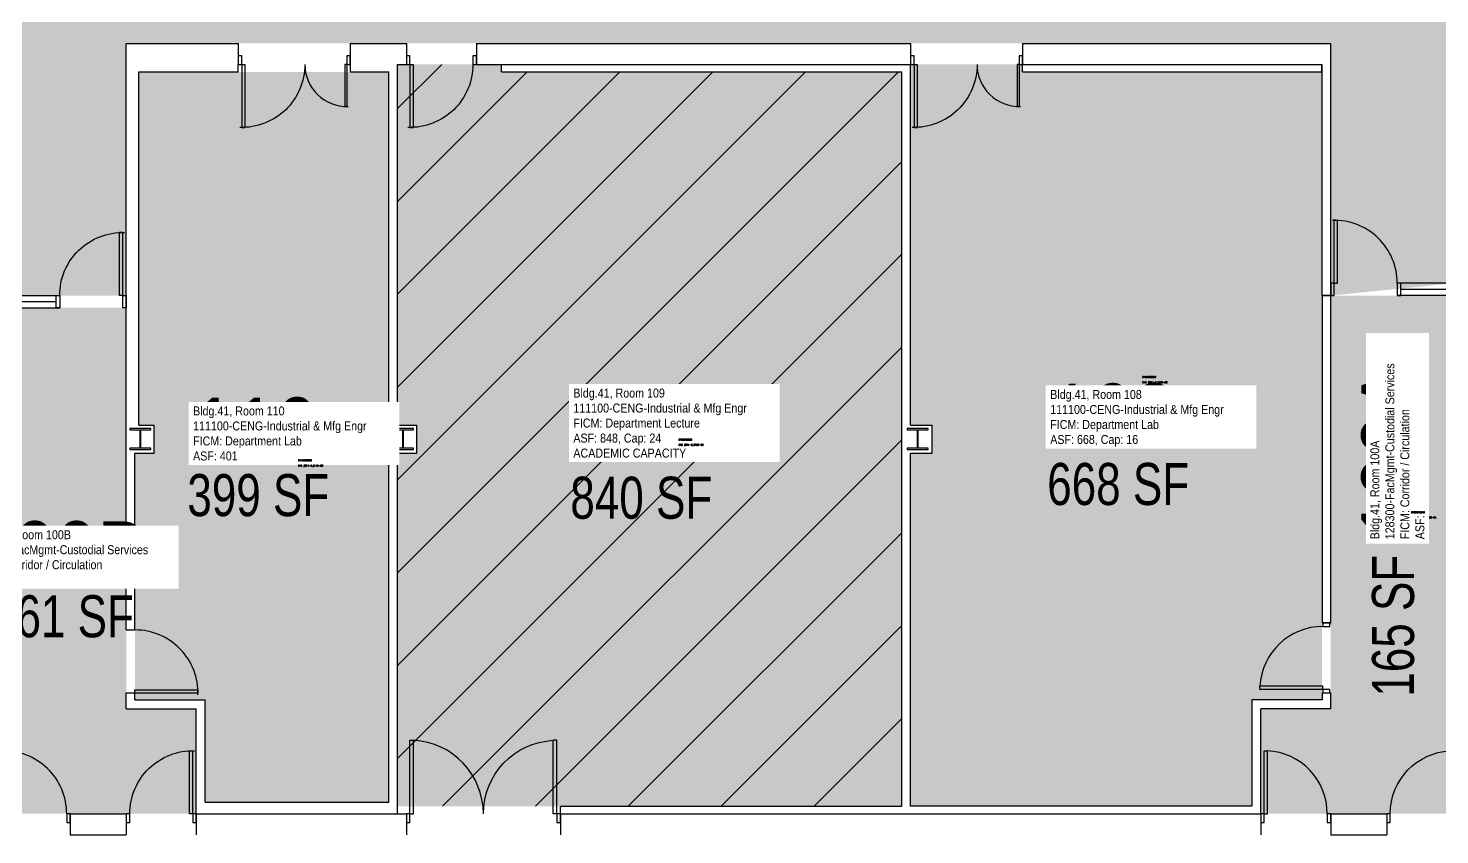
# Model space of a CAD drawing. Header units: inches. Extents: x -3087 to 2347, y -254 to 3466.
# Drawn here: x -1712 to -906, y 2592 to 3053 of the extents above; entities that cross this region are included whole.
import ezdxf
from ezdxf.enums import TextEntityAlignment as Align

# ---------------------------------------------------------------- set-up
doc = ezdxf.new("R2010")
doc.units = ezdxf.units.IN
doc.header["$LTSCALE"] = 10
doc.header["$MEASUREMENT"] = 0
for name, color, linetype in [('A-DOOR', 2, 'CONTINUOUS'), ('A-GLAZ', 1, 'CONTINUOUS'), ('A-GLAZ-SILL', 2, 'CONTINUOUS'), ('A-IDEN-CNUM', 7, 'CONTINUOUS'), ('A-IDEN-RNUM', 7, 'CONTINUOUS'), ('A-IDEN-SNUM', 4, 'CONTINUOUS'), ('A-IDEN-VNUM', 4, 'CONTINUOUS'), ('A-WALL', 5, 'CONTINUOUS'), ('AREA-TEXT', 3, 'CONTINUOUS'), ('Rooms-Capacity', 4, 'CONTINUOUS'), ('Rooms-Category-Color', 7, 'CONTINUOUS'), ('Rooms-College-Color', 7, 'CONTINUOUS'), ('Rooms-Department-Color', 7, 'CONTINUOUS'), ('Rooms-Division-Color', 7, 'CONTINUOUS'), ('Rooms-Information', 7, 'CONTINUOUS')]:
    doc.layers.add(name, color=color, linetype=linetype)
doc.styles.add('AREA', font='arial.ttf', dxfattribs={"height": 24})
doc.styles.add('ROOMSNUMBER', font='TXT.SHX', dxfattribs={"height": 1})
doc.styles.add('ROOMVNUMBER', font='arial.ttf', dxfattribs={"width": 0.85, "height": 30})

msp = doc.modelspace()

# ---------------------------------------------------------------- hatches: boundary and pattern name
at = {"layer": 'Rooms-Capacity'}
h = msp.add_hatch(dxfattribs=at)
h.set_pattern_fill('ANSI31', color=256, scale=300, style=0)
h.paths.add_polyline_path([(-1213, 2608.25), (-1501, 2608.25), (-1501, 2810), (-1490, 2810), (-1490, 2826), (-1501, 2826), (-1501, 3032), (-1441.62, 3032), (-1441.62, 3027.75), (-1213, 3027.75)])
at = {"layer": 'Rooms-Category-Color', "true_color": 0xadadad}
h = msp.add_hatch(color=253, dxfattribs=at)
edge = h.paths.add_edge_path()
edge.add_arc((-1655.29, 10436.7), 7302.78, 270.597753, 281.783161)
edge.add_line((-164, 3287.81), (-164, 3225.16))
edge.add_line((-164, 3225.16), (-447.59, 3178.78))
edge.add_line((-447.59, 3178.78), (-445.71, 3166.93))
edge.add_line((-445.71, 3166.93), (-439.78, 3167.87))
edge.add_line((-439.78, 3167.87), (-430.36, 3108.62))
edge.add_line((-430.36, 3108.62), (-376, 3117.22))
edge.add_line((-376, 3117.22), (-376, 3044))
edge.add_line((-376, 3044), (-896, 3044))
edge.add_line((-896, 3044), (-898, 2907))
edge.add_line((-898, 2907), (-968, 2900))
edge.add_line((-968, 2900), (-968, 3044))
edge.add_line((-968, 3044), (-1656, 3044))
edge.add_line((-1656, 3044), (-1656, 2900))
edge.add_line((-1656, 2900), (-1728, 2900))
edge.add_line((-1728, 2900), (-1728, 3044))
edge.add_line((-1728, 3044), (-1824, 3044))
edge.add_line((-1824, 3044), (-1824, 2994))
edge.add_line((-1824, 2994), (-1936, 2994))
edge.add_line((-1936, 2994), (-1936, 3044))
edge.add_line((-1936, 3044), (-2032, 3044))
edge.add_line((-2032, 3044), (-2032, 3008))
edge.add_line((-2032, 3008), (-2104, 3008))
edge.add_line((-2104, 3008), (-2104, 3044))
edge.add_line((-2104, 3044), (-2128, 3044))
edge.add_line((-2128, 3044), (-2128, 2900))
edge.add_line((-2128, 2900), (-2184, 2900))
edge.add_line((-2184, 2900), (-2184, 2948))
edge.add_line((-2184, 2948), (-2202, 2948))
edge.add_line((-2202, 2948), (-2202, 3032))
edge.add_line((-2202, 3032), (-2184, 3032))
edge.add_line((-2184, 3032), (-2184, 3044))
edge.add_line((-2184, 3044), (-2184, 3153.94))
edge.add_arc((-1648, 10345.98), 7211.99, 265.737819, 269.04686)
edge.add_arc((-1648, 10346.24), 7212.25, 269.04686, 270.547321)
at = {"layer": 'Rooms-Category-Color', "true_color": 0xffff64}
msp.add_hatch(color=51, dxfattribs=at).paths.add_polyline_path([(-1213, 2608.25), (-1501, 2608.25), (-1501, 2810), (-1490, 2810), (-1490, 2826), (-1501, 2826), (-1501, 3032), (-1441.62, 3032), (-1441.62, 3027.75), (-1213, 3027.75)])
at = {"layer": 'Rooms-Category-Color', "true_color": 0xe3f498}
for points in [[(-973, 2669), (-1013, 2669), (-1013, 2608.25), (-1208, 2608.25), (-1208, 2810), (-1195.62, 2810), (-1195.62, 2826), (-1208, 2826), (-1208, 3032), (-1144, 3032), (-1144, 3027.75), (-973, 3027.75)], [(-1506, 2610.63), (-1611, 2610.63), (-1611, 2669), (-1651, 2669), (-1651, 2810), (-1640, 2810), (-1640, 2826), (-1648.75, 2826), (-1648.75, 3027.75), (-1506, 3027.75)]]:
    msp.add_hatch(color=61, dxfattribs=at).paths.add_polyline_path(points)
at = {"layer": 'Rooms-Category-Color', "true_color": 0xadadad}
for points in [[(-968, 2900), (-896, 2900), (-896, 2604), (-1008, 2604), (-1008, 2664), (-968, 2664)], [(-1728, 2893), (-1656, 2893), (-1656, 2664), (-1616, 2664), (-1616, 2604), (-1728, 2604)]]:
    msp.add_hatch(color=253, dxfattribs=at).paths.add_polyline_path(points)
at = {"layer": 'Rooms-College-Color', "true_color": 0xadadad}
h = msp.add_hatch(color=253, dxfattribs=at)
edge = h.paths.add_edge_path()
edge.add_arc((-1655.29, 10436.7), 7302.78, 270.597753, 281.783161)
edge.add_line((-164, 3287.81), (-164, 3225.16))
edge.add_line((-164, 3225.16), (-447.59, 3178.78))
edge.add_line((-447.59, 3178.78), (-445.71, 3166.93))
edge.add_line((-445.71, 3166.93), (-439.78, 3167.87))
edge.add_line((-439.78, 3167.87), (-430.36, 3108.62))
edge.add_line((-430.36, 3108.62), (-376, 3117.22))
edge.add_line((-376, 3117.22), (-376, 3044))
edge.add_line((-376, 3044), (-896, 3044))
edge.add_line((-896, 3044), (-898, 2907))
edge.add_line((-898, 2907), (-968, 2900))
edge.add_line((-968, 2900), (-968, 3044))
edge.add_line((-968, 3044), (-1656, 3044))
edge.add_line((-1656, 3044), (-1656, 2900))
edge.add_line((-1656, 2900), (-1728, 2900))
edge.add_line((-1728, 2900), (-1728, 3044))
edge.add_line((-1728, 3044), (-1824, 3044))
edge.add_line((-1824, 3044), (-1824, 2994))
edge.add_line((-1824, 2994), (-1936, 2994))
edge.add_line((-1936, 2994), (-1936, 3044))
edge.add_line((-1936, 3044), (-2032, 3044))
edge.add_line((-2032, 3044), (-2032, 3008))
edge.add_line((-2032, 3008), (-2104, 3008))
edge.add_line((-2104, 3008), (-2104, 3044))
edge.add_line((-2104, 3044), (-2128, 3044))
edge.add_line((-2128, 3044), (-2128, 2900))
edge.add_line((-2128, 2900), (-2184, 2900))
edge.add_line((-2184, 2900), (-2184, 2948))
edge.add_line((-2184, 2948), (-2202, 2948))
edge.add_line((-2202, 2948), (-2202, 3032))
edge.add_line((-2202, 3032), (-2184, 3032))
edge.add_line((-2184, 3032), (-2184, 3044))
edge.add_line((-2184, 3044), (-2184, 3153.94))
edge.add_arc((-1648, 10345.98), 7211.99, 265.737819, 269.04686)
edge.add_arc((-1648, 10346.24), 7212.25, 269.04686, 270.547321)
at = {"layer": 'Rooms-College-Color', "true_color": 0x99d7b2}
for points in [[(-1213, 2608.25), (-1501, 2608.25), (-1501, 2810), (-1490, 2810), (-1490, 2826), (-1501, 2826), (-1501, 3032), (-1441.62, 3032), (-1441.62, 3027.75), (-1213, 3027.75)], [(-973, 2669), (-1013, 2669), (-1013, 2608.25), (-1208, 2608.25), (-1208, 2810), (-1195.62, 2810), (-1195.62, 2826), (-1208, 2826), (-1208, 3032), (-1144, 3032), (-1144, 3027.75), (-973, 3027.75)], [(-1506, 2610.63), (-1611, 2610.63), (-1611, 2669), (-1651, 2669), (-1651, 2810), (-1640, 2810), (-1640, 2826), (-1648.75, 2826), (-1648.75, 3027.75), (-1506, 3027.75)]]:
    msp.add_hatch(color=253, dxfattribs=at).paths.add_polyline_path(points)
at = {"layer": 'Rooms-College-Color', "true_color": 0xadadad}
for points in [[(-968, 2900), (-896, 2900), (-896, 2604), (-1008, 2604), (-1008, 2664), (-968, 2664)], [(-1728, 2893), (-1656, 2893), (-1656, 2664), (-1616, 2664), (-1616, 2604), (-1728, 2604)]]:
    msp.add_hatch(color=253, dxfattribs=at).paths.add_polyline_path(points)
at = {"layer": 'Rooms-Department-Color', "true_color": 0xacacac}
h = msp.add_hatch(color=253, dxfattribs=at)
edge = h.paths.add_edge_path()
edge.add_arc((-1655.29, 10436.7), 7302.78, 270.597753, 281.783161)
edge.add_line((-164, 3287.81), (-164, 3225.16))
edge.add_line((-164, 3225.16), (-447.59, 3178.78))
edge.add_line((-447.59, 3178.78), (-445.71, 3166.93))
edge.add_line((-445.71, 3166.93), (-439.78, 3167.87))
edge.add_line((-439.78, 3167.87), (-430.36, 3108.62))
edge.add_line((-430.36, 3108.62), (-376, 3117.22))
edge.add_line((-376, 3117.22), (-376, 3044))
edge.add_line((-376, 3044), (-896, 3044))
edge.add_line((-896, 3044), (-898, 2907))
edge.add_line((-898, 2907), (-968, 2900))
edge.add_line((-968, 2900), (-968, 3044))
edge.add_line((-968, 3044), (-1656, 3044))
edge.add_line((-1656, 3044), (-1656, 2900))
edge.add_line((-1656, 2900), (-1728, 2900))
edge.add_line((-1728, 2900), (-1728, 3044))
edge.add_line((-1728, 3044), (-1824, 3044))
edge.add_line((-1824, 3044), (-1824, 2994))
edge.add_line((-1824, 2994), (-1936, 2994))
edge.add_line((-1936, 2994), (-1936, 3044))
edge.add_line((-1936, 3044), (-2032, 3044))
edge.add_line((-2032, 3044), (-2032, 3008))
edge.add_line((-2032, 3008), (-2104, 3008))
edge.add_line((-2104, 3008), (-2104, 3044))
edge.add_line((-2104, 3044), (-2128, 3044))
edge.add_line((-2128, 3044), (-2128, 2900))
edge.add_line((-2128, 2900), (-2184, 2900))
edge.add_line((-2184, 2900), (-2184, 2948))
edge.add_line((-2184, 2948), (-2202, 2948))
edge.add_line((-2202, 2948), (-2202, 3032))
edge.add_line((-2202, 3032), (-2184, 3032))
edge.add_line((-2184, 3032), (-2184, 3044))
edge.add_line((-2184, 3044), (-2184, 3153.94))
edge.add_arc((-1648, 10345.98), 7211.99, 265.737819, 269.04686)
edge.add_arc((-1648, 10346.24), 7212.25, 269.04686, 270.547321)
at = {"layer": 'Rooms-Department-Color', "true_color": 0x99d7b2}
for points in [[(-1213, 2608.25), (-1501, 2608.25), (-1501, 2810), (-1490, 2810), (-1490, 2826), (-1501, 2826), (-1501, 3032), (-1441.62, 3032), (-1441.62, 3027.75), (-1213, 3027.75)], [(-973, 2669), (-1013, 2669), (-1013, 2608.25), (-1208, 2608.25), (-1208, 2810), (-1195.62, 2810), (-1195.62, 2826), (-1208, 2826), (-1208, 3032), (-1144, 3032), (-1144, 3027.75), (-973, 3027.75)], [(-1506, 2610.63), (-1611, 2610.63), (-1611, 2669), (-1651, 2669), (-1651, 2810), (-1640, 2810), (-1640, 2826), (-1648.75, 2826), (-1648.75, 3027.75), (-1506, 3027.75)]]:
    msp.add_hatch(color=253, dxfattribs=at).paths.add_polyline_path(points)
at = {"layer": 'Rooms-Department-Color', "true_color": 0xacacac}
for points in [[(-968, 2900), (-896, 2900), (-896, 2604), (-1008, 2604), (-1008, 2664), (-968, 2664)], [(-1728, 2893), (-1656, 2893), (-1656, 2664), (-1616, 2664), (-1616, 2604), (-1728, 2604)]]:
    msp.add_hatch(color=253, dxfattribs=at).paths.add_polyline_path(points)
at = {"layer": 'Rooms-Division-Color', "true_color": 0xadadad}
h = msp.add_hatch(color=253, dxfattribs=at)
edge = h.paths.add_edge_path()
edge.add_arc((-1655.29, 10436.7), 7302.78, 270.597753, 281.783161)
edge.add_line((-164, 3287.81), (-164, 3225.16))
edge.add_line((-164, 3225.16), (-447.59, 3178.78))
edge.add_line((-447.59, 3178.78), (-445.71, 3166.93))
edge.add_line((-445.71, 3166.93), (-439.78, 3167.87))
edge.add_line((-439.78, 3167.87), (-430.36, 3108.62))
edge.add_line((-430.36, 3108.62), (-376, 3117.22))
edge.add_line((-376, 3117.22), (-376, 3044))
edge.add_line((-376, 3044), (-896, 3044))
edge.add_line((-896, 3044), (-898, 2907))
edge.add_line((-898, 2907), (-968, 2900))
edge.add_line((-968, 2900), (-968, 3044))
edge.add_line((-968, 3044), (-1656, 3044))
edge.add_line((-1656, 3044), (-1656, 2900))
edge.add_line((-1656, 2900), (-1728, 2900))
edge.add_line((-1728, 2900), (-1728, 3044))
edge.add_line((-1728, 3044), (-1824, 3044))
edge.add_line((-1824, 3044), (-1824, 2994))
edge.add_line((-1824, 2994), (-1936, 2994))
edge.add_line((-1936, 2994), (-1936, 3044))
edge.add_line((-1936, 3044), (-2032, 3044))
edge.add_line((-2032, 3044), (-2032, 3008))
edge.add_line((-2032, 3008), (-2104, 3008))
edge.add_line((-2104, 3008), (-2104, 3044))
edge.add_line((-2104, 3044), (-2128, 3044))
edge.add_line((-2128, 3044), (-2128, 2900))
edge.add_line((-2128, 2900), (-2184, 2900))
edge.add_line((-2184, 2900), (-2184, 2948))
edge.add_line((-2184, 2948), (-2202, 2948))
edge.add_line((-2202, 2948), (-2202, 3032))
edge.add_line((-2202, 3032), (-2184, 3032))
edge.add_line((-2184, 3032), (-2184, 3044))
edge.add_line((-2184, 3044), (-2184, 3153.94))
edge.add_arc((-1648, 10345.98), 7211.99, 265.737819, 269.04686)
edge.add_arc((-1648, 10346.24), 7212.25, 269.04686, 270.547321)
at = {"layer": 'Rooms-Division-Color', "true_color": 0x99d7b2}
for points in [[(-1213, 2608.25), (-1501, 2608.25), (-1501, 2810), (-1490, 2810), (-1490, 2826), (-1501, 2826), (-1501, 3032), (-1441.62, 3032), (-1441.62, 3027.75), (-1213, 3027.75)], [(-973, 2669), (-1013, 2669), (-1013, 2608.25), (-1208, 2608.25), (-1208, 2810), (-1195.62, 2810), (-1195.62, 2826), (-1208, 2826), (-1208, 3032), (-1144, 3032), (-1144, 3027.75), (-973, 3027.75)], [(-1506, 2610.63), (-1611, 2610.63), (-1611, 2669), (-1651, 2669), (-1651, 2810), (-1640, 2810), (-1640, 2826), (-1648.75, 2826), (-1648.75, 3027.75), (-1506, 3027.75)]]:
    msp.add_hatch(color=253, dxfattribs=at).paths.add_polyline_path(points)
at = {"layer": 'Rooms-Division-Color', "true_color": 0xadadad}
for points in [[(-968, 2900), (-896, 2900), (-896, 2604), (-1008, 2604), (-1008, 2664), (-968, 2664)], [(-1728, 2893), (-1656, 2893), (-1656, 2664), (-1616, 2664), (-1616, 2604), (-1728, 2604)]]:
    msp.add_hatch(color=253, dxfattribs=at).paths.add_polyline_path(points)

# ---------------------------------------------------------------- linework, layer by layer
at = {"layer": 'A-DOOR'}
for p, q in [((-1590, 3032), (-1590, 2996)), ((-1590, 3032), (-1588.2, 3032)), ((-1588.2, 3032), (-1588.2, 2996)), ((-1530, 3032), (-1531.2, 3032)), ((-1531.2, 3032), (-1531.2, 3008)), ((-1530, 3032), (-1530, 3008)), ((-1494, 3032), (-1494, 2996)), ((-1494, 3032), (-1492.2, 3032)), ((-1492.2, 3032), (-1492.2, 2996)), ((-1206, 3032), (-1206, 2996)), ((-1206, 3032), (-1204.2, 3032)), ((-1204.2, 3032), (-1204.2, 2996)), ((-1146, 3032), (-1147.2, 3032)), ((-1147.2, 3032), (-1147.2, 3008)), ((-1146, 3032), (-1146, 3008)), ((-1530, 3008), (-1531.2, 3008)), ((-1146, 3008), (-1147.2, 3008)), ((-1590, 2996), (-1588.2, 2996)), ((-1494, 2996), (-1492.2, 2996)), ((-1206, 2996), (-1204.2, 2996)), ((-1659.8, 2900), (-1659.8, 2936)), ((-1658, 2936), (-1659.8, 2936)), ((-1658, 2900), (-1658, 2936)), ((-1658, 2900), (-1659.8, 2900)), ((-972.48, 2676.8), (-1008.48, 2676.8)), ((-1008.48, 2675), (-1008.48, 2676.8)), ((-972.48, 2675), (-972.48, 2676.8)), ((-1651, 2673), (-1651, 2674.8)), ((-1651, 2674.8), (-1615, 2674.8)), ((-1651, 2673), (-1615, 2673)), ((-1615, 2673), (-1615, 2674.8)), ((-972.48, 2675), (-1008.48, 2675)), ((-1494, 2604), (-1494, 2646)), ((-1494, 2646), (-1491.9, 2646)), ((-1491.9, 2604), (-1491.9, 2646)), ((-1412.1, 2604), (-1412.1, 2646)), ((-1410, 2646), (-1412.1, 2646)), ((-1410, 2604), (-1410, 2646)), ((-1619.8, 2604), (-1619.8, 2640)), ((-1618, 2604), (-1618, 2640)), ((-1006, 2604), (-1006, 2640)), ((-1006, 2640), (-1004.2, 2640)), ((-1004.2, 2604), (-1004.2, 2640)), ((-1618, 2604), (-1619.8, 2604)), ((-1494, 2604), (-1491.9, 2604)), ((-1410, 2604), (-1412.1, 2604)), ((-1006, 2604), (-1004.2, 2604))]:
    msp.add_line(p, q, dxfattribs=at)
at = {"layer": 'A-DOOR', "ltscale": 0.5}
for p, q in [((-966, 2907), (-966, 2943)), ((-966, 2943), (-964.2, 2943)), ((-964.2, 2907), (-964.2, 2943)), ((-966, 2907), (-964.2, 2907))]:
    msp.add_line(p, q, dxfattribs=at)
for points in [[(-1592, 3032), (-1590, 3032), (-1590, 3037), (-1592, 3037)], [(-1530, 3032), (-1528, 3032), (-1528, 3037), (-1530, 3037)], [(-1496, 3032), (-1494, 3032), (-1494, 3037), (-1496, 3037)], [(-1458, 3032), (-1456, 3032), (-1456, 3037), (-1458, 3037)], [(-1208, 3032), (-1206, 3032), (-1206, 3037), (-1208, 3037)], [(-1146, 3032), (-1144, 3032), (-1144, 3037), (-1146, 3037)]]:
    msp.add_lwpolyline(points, close=True, dxfattribs=at)
at = {"layer": 'A-DOOR'}
for points in [[(-972.48, 2713), (-972.48, 2711), (-968.48, 2711), (-968.48, 2713)], [(-972.5, 2675), (-972.5, 2673), (-968.5, 2673), (-968.5, 2675)], [(-1690, 2599), (-1688, 2599), (-1688, 2604), (-1690, 2604)], [(-1656, 2599), (-1654, 2599), (-1654, 2604), (-1656, 2604)], [(-1618, 2599), (-1616, 2599), (-1616, 2604), (-1618, 2604)], [(-1496, 2599), (-1494, 2599), (-1494, 2604), (-1496, 2604)], [(-1410, 2599), (-1408, 2599), (-1408, 2604), (-1410, 2604)], [(-1008, 2599), (-1006, 2599), (-1006, 2604), (-1008, 2604)], [(-970, 2599), (-968, 2599), (-968, 2604), (-970, 2604)], [(-936, 2599), (-934, 2599), (-934, 2604), (-936, 2604)]]:
    msp.add_lwpolyline(points, close=True, dxfattribs=at)
at = {"layer": 'A-DOOR', "extrusion": (0, 0, -1)}
for centre, major_axis, start_param, end_param in [((-1590, 3032), (-25.46, 25.46), 2.356194, 3.956783), ((-1494, 3032), (25.46, 25.46), 0.785398, 2.385987), ((-1206, 3032), (-25.46, 25.46), 2.356194, 3.956783), ((-1658, 2900), (25.46, 25.46), 3.926991, 5.52758), ((-1410, 2604), (-5.66, 41.62), -1.435527, 0.085248), ((-1618, 2604), (-30.06, 19.8), 5.700734, 7.301323), ((-898, 2604), (-19.8, 30.06), 5.29484, 6.815616)]:
    msp.add_ellipse(centre, major_axis=major_axis, ratio=1, start_param=start_param, end_param=end_param, dxfattribs=at)
at = {"layer": 'A-DOOR'}
for centre, major_axis, start_param, end_param in [((-1530, 3032), (16.97, 16.97), 2.356195, 3.956783), ((-1146, 3032), (16.97, 16.97), 2.356195, 3.956783), ((-1651, 2673), (24.55, 26.33), 5.433183, 7.033772), ((-972.48, 2675), (-27.21, -23.57), 3.99849, 5.519266), ((-1494, 2604), (-5.18, 41.68), 4.588684, 6.109459), ((-1726, 2604), (30.06, 19.8), 5.700734, 7.301323), ((-1006, 2604), (35.14, 7.84), -0.219606, 1.301169)]:
    msp.add_ellipse(centre, major_axis=major_axis, ratio=1, start_param=start_param, end_param=end_param, dxfattribs=at)
at = {"layer": 'A-DOOR', "ltscale": 0.5}
msp.add_ellipse((-966, 2907), major_axis=(30.06, 19.8), ratio=1, start_param=5.700734, end_param=7.301323, dxfattribs=at)
at = {"layer": 'A-GLAZ', "ltscale": 0.5}
for p, q in [((-896, 2907), (-930, 2907)), ((-1728, 2900), (-1694, 2900)), ((-896, 2900), (-930, 2900)), ((-1728, 2893), (-1694, 2893))]:
    msp.add_line(p, q, dxfattribs=at)
at = {"layer": 'A-GLAZ-SILL', "ltscale": 0.5}
for p, q in [((-968, 2907), (-968, 2900)), ((-966, 2907), (-968, 2907)), ((-966, 2900), (-966, 2907)), ((-930, 2907), (-930, 2900)), ((-928, 2907), (-930, 2907)), ((-928, 2900), (-928, 2907)), ((-898, 2903.5), (-928, 2903.5)), ((-1726, 2896.5), (-1696, 2896.5)), ((-968, 2900), (-966, 2900)), ((-930, 2900), (-928, 2900))]:
    msp.add_line(p, q, dxfattribs=at)
for points in [[(-1694, 2900), (-1694, 2893), (-1696, 2893), (-1696, 2900)], [(-1656, 2900), (-1656, 2893), (-1658, 2893), (-1658, 2900)]]:
    msp.add_lwpolyline(points, close=True, dxfattribs=at)
at = {"layer": 'A-WALL', "ltscale": 0.5}
for p, q in [((-1656, 3032), (-1656, 3044)), ((-1656, 3044), (-1592, 3044)), ((-1592, 3044), (-1592, 3032)), ((-1528, 3044), (-1496, 3044)), ((-1528, 3044), (-1528, 3032)), ((-1496, 3044), (-1496, 3032)), ((-1456, 3044), (-1208, 3044)), ((-1456, 3044), (-1456, 3032)), ((-1208, 3044), (-1208, 3032)), ((-1144, 3044), (-968, 3044)), ((-1144, 3044), (-1144, 3032)), ((-968, 2900), (-968, 3044)), ((-1656, 2884.5), (-1656, 3032)), ((-1456, 3032), (-1208, 3032)), ((-1144, 3032), (-973, 3032)), ((-973, 2900), (-973, 3032)), ((-1648.75, 2826), (-1648.75, 3027.75)), ((-973, 2900), (-968, 2900)), ((-1611, 2610.63), (-1506, 2610.63)), ((-1688, 2604), (-1688, 2592)), ((-1688, 2604), (-1656, 2604)), ((-1656, 2604), (-1656, 2592)), ((-1616, 2604), (-1496, 2604)), ((-1616, 2604), (-1616, 2592)), ((-1496, 2604), (-1496, 2592)), ((-1408, 2604), (-1008, 2604)), ((-1408, 2604), (-1408, 2592)), ((-1008, 2604), (-1008, 2592)), ((-968, 2604), (-968, 2592)), ((-968, 2604), (-936, 2604)), ((-936, 2604), (-936, 2592)), ((-968, 2592), (-936, 2592))]:
    msp.add_line(p, q, dxfattribs=at)
at = {"layer": 'A-WALL'}
for p, q in [((-1592, 3027.75), (-1592, 3032)), ((-1528, 3032), (-1528, 3027.75)), ((-1501, 2826), (-1501, 3032)), ((-1441.62, 3032), (-1208, 3032)), ((-1441.62, 3027.75), (-1441.62, 3032)), ((-1208, 2826), (-1208, 3032)), ((-1144, 3032), (-973.37, 3032)), ((-1144, 3027.75), (-1144, 3032)), ((-1648.75, 3027.75), (-1592, 3027.75)), ((-1528, 3027.75), (-1506, 3027.75)), ((-1506, 2610.63), (-1506, 3027.75)), ((-1441.62, 3027.75), (-1213, 3027.75)), ((-1213, 2608.25), (-1213, 3027.75)), ((-1144, 3027.75), (-973.37, 3027.75)), ((-1656, 2709), (-1656, 2884.5)), ((-1648.75, 2826), (-1640, 2826)), ((-1640, 2810), (-1640, 2826)), ((-1501, 2826), (-1490, 2826)), ((-1490, 2810), (-1490, 2826)), ((-1208, 2826), (-1195.62, 2826)), ((-1195.62, 2810), (-1195.62, 2826)), ((-1651, 2709), (-1651, 2810)), ((-1651, 2810), (-1640, 2810)), ((-1501, 2604), (-1501, 2810)), ((-1501, 2810), (-1490, 2810)), ((-1208, 2810), (-1195.62, 2810)), ((-1208, 2608.25), (-1208, 2810)), ((-1656, 2709), (-1651, 2709)), ((-1656, 2673), (-1651, 2673)), ((-1656, 2664), (-1656, 2673)), ((-1651, 2669), (-1651, 2673)), ((-1651, 2669), (-1611, 2669)), ((-1611, 2610.63), (-1611, 2669)), ((-1013, 2669), (-1013, 2608.25)), ((-973, 2673), (-968, 2673)), ((-968, 2664), (-968, 2673)), ((-1656, 2664), (-1616, 2664)), ((-1616, 2604), (-1616, 2664)), ((-1008, 2604), (-1008, 2664)), ((-968, 2664), (-1008, 2664)), ((-1408, 2608.25), (-1213, 2608.25)), ((-1408, 2604), (-1408, 2608.25)), ((-1616, 2604), (-1616, 2592)), ((-1408, 2604), (-1008, 2604)), ((-1688, 2592), (-1656, 2592))]:
    msp.add_line(p, q, dxfattribs=at)
at = {"layer": 'A-WALL', "linetype": 'Continuous'}
for p, q in [((-1501, 3032), (-1496, 3032)), ((-973.37, 3032), (-973.37, 3027.75)), ((-1648.19, 2823.25), (-1648.19, 2812.75)), ((-1647.81, 2823.25), (-1647.81, 2812.75)), ((-1498.19, 2823.25), (-1498.19, 2812.75)), ((-1497.81, 2823.25), (-1497.81, 2812.75)), ((-1204.19, 2823.25), (-1204.19, 2812.75)), ((-1203.81, 2823.25), (-1203.81, 2812.75))]:
    msp.add_line(p, q, dxfattribs=at)
at = {"layer": 'A-WALL'}
for points in [[(-968, 2900), (-973, 2900), (-973, 2713), (-968, 2713), (-968, 2900)], [(-973, 2673), (-973, 2669), (-1013, 2669), (-1013, 2608.25), (-1208, 2608.25)]]:
    msp.add_lwpolyline(points, dxfattribs=at)
at = {"layer": 'A-WALL', "linetype": 'Continuous'}
for points in [[(-1647.81, 2823.25), (-1642, 2823.25), (-1642, 2824), (-1654, 2824), (-1654, 2823.25), (-1648.19, 2823.25)], [(-1497.81, 2823.25), (-1492, 2823.25), (-1492, 2824), (-1504, 2824), (-1504, 2823.25), (-1498.19, 2823.25)], [(-1203.81, 2823.25), (-1198, 2823.25), (-1198, 2824), (-1210, 2824), (-1210, 2823.25), (-1204.19, 2823.25)], [(-1648.19, 2812.75), (-1654, 2812.75), (-1654, 2812), (-1642, 2812), (-1642, 2812.75), (-1647.81, 2812.75)], [(-1498.19, 2812.75), (-1504, 2812.75), (-1504, 2812), (-1492, 2812), (-1492, 2812.75), (-1497.81, 2812.75)], [(-1204.19, 2812.75), (-1210, 2812.75), (-1210, 2812), (-1198, 2812), (-1198, 2812.75), (-1203.81, 2812.75)]]:
    msp.add_lwpolyline(points, dxfattribs=at)

# ---------------------------------------------------------------- texts
at = {"layer": 'A-IDEN-CNUM', "style": 'ROOMSNUMBER', "width": 0.85}
for s, p in [('CAD #041-0_0108-00', (-1075.57, 2849.93)), ('CAD #041-0_0109-00', (-1340.5, 2814.22)), ('CAD #041-0_0110-00', (-1557.8, 2802.32)), ('CAD #041-0_0100-0A', (-921.97, 2772.71)), ('CAD #041-0_0100-0B', (-1679.67, 2745.52))]:
    msp.add_text(s, height=1, rotation=360, dxfattribs=at).set_placement(p)
at = {"layer": 'A-IDEN-RNUM', "style": 'ROOMSNUMBER', "width": 0.85}
for s, p in [('0108-00', (-1075.57, 2852.93)), ('0109-00', (-1340.5, 2817.22)), ('0110-00', (-1557.8, 2805.32)), ('0100-A0', (-921.97, 2775.71)), ('0100-B0', (-1679.67, 2748.52))]:
    msp.add_text(s, height=1, rotation=360, dxfattribs=at).set_placement(p)
at = {"layer": 'A-IDEN-SNUM', "style": 'ROOMSNUMBER', "width": 0.85}
for s, p in [('0410010800', (-1075.57, 2852.93)), ('0410010900', (-1340.5, 2817.22)), ('0410011000', (-1557.8, 2805.32)), ('04100100A0', (-921.97, 2775.71)), ('04100100B0', (-1679.67, 2748.52))]:
    msp.add_text(s, height=1, rotation=360, dxfattribs=at).set_placement(p)
at = {"layer": 'A-IDEN-VNUM', "style": 'ROOMVNUMBER', "width": 0.85}
for s, rotation, p in [('100A', 90, (-932.46, 2810.74)), ('108', 360, (-1092.57, 2831.65)), ('110', 360, (-1582.15, 2823.73)), ('109', 360, (-1364.95, 2825.37)), ('100B', 360, (-1693.99, 2753.03))]:
    msp.add_text(s, height=36, rotation=rotation, dxfattribs=at).set_placement(p, align=Align.MIDDLE_CENTER)
at = {"layer": 'AREA-TEXT', "style": 'AREA', "width": 0.75}
for s, p in [('399 SF', (-1580.57, 2786.01)), ('668 SF', (-1089.43, 2792.36)), ('840 SF', (-1361.8, 2784.51)), ('161 SF', (-1692.15, 2716.81))]:
    msp.add_text(s, height=24, dxfattribs=at).set_placement(p, align=Align.MIDDLE_CENTER)
msp.add_text('165 SF', height=24, rotation=90, dxfattribs=at).set_placement((-932.46, 2711.4), align=Align.MIDDLE_CENTER)

# ---------------------------------------------------------------- next in the draw order: texts
at = {"layer": 'Rooms-Information', "width": 115.2, "attachment_point": 7, "style": 'ROOMVNUMBER', "bg_fill": 3, "box_fill_scale": 1.5, "bg_fill_color": 256, "bg_fill_true_color": 13158600, "bg_fill_transparency": 0}
for s, insert, char_height, rotation in [('Bldg.41, Room 100A^M^J128300-FacMgmt-Custodial Services^M^JFICM: Corridor / Circulation^M^JASF: ', (-914.46, 2760.79), 5.1429, 90), ('Bldg.41, Room 109^M^J111100-CENG-Industrial & Mfg Engr^M^JFICM: Department Lecture^M^JASF: 848, Cap: 24^M^JACADEMIC CAPACITY', (-1400.61, 2807.37), 5.14286, 360), ('Bldg.41, Room 108^M^J111100-CENG-Industrial & Mfg Engr^M^JFICM: Department Lab^M^JASF: 668, Cap: 16', (-1128.24, 2813.65), 5.1429, 360), ('Bldg.41, Room 110^M^J111100-CENG-Industrial & Mfg Engr^M^JFICM: Department Lab^M^JASF: 401', (-1617.81, 2805.73), 5.1429, 360), ('Bldg.41, Room 100B^M^J128300-FacMgmt-Custodial Services^M^JFICM: Corridor / Circulation^M^JASF: ', (-1743.91, 2735.03), 5.1429, 360)]:
    msp.add_mtext(s, dxfattribs=dict(at, insert=insert, char_height=char_height, rotation=rotation))

doc.saveas('drawing.dxf')
